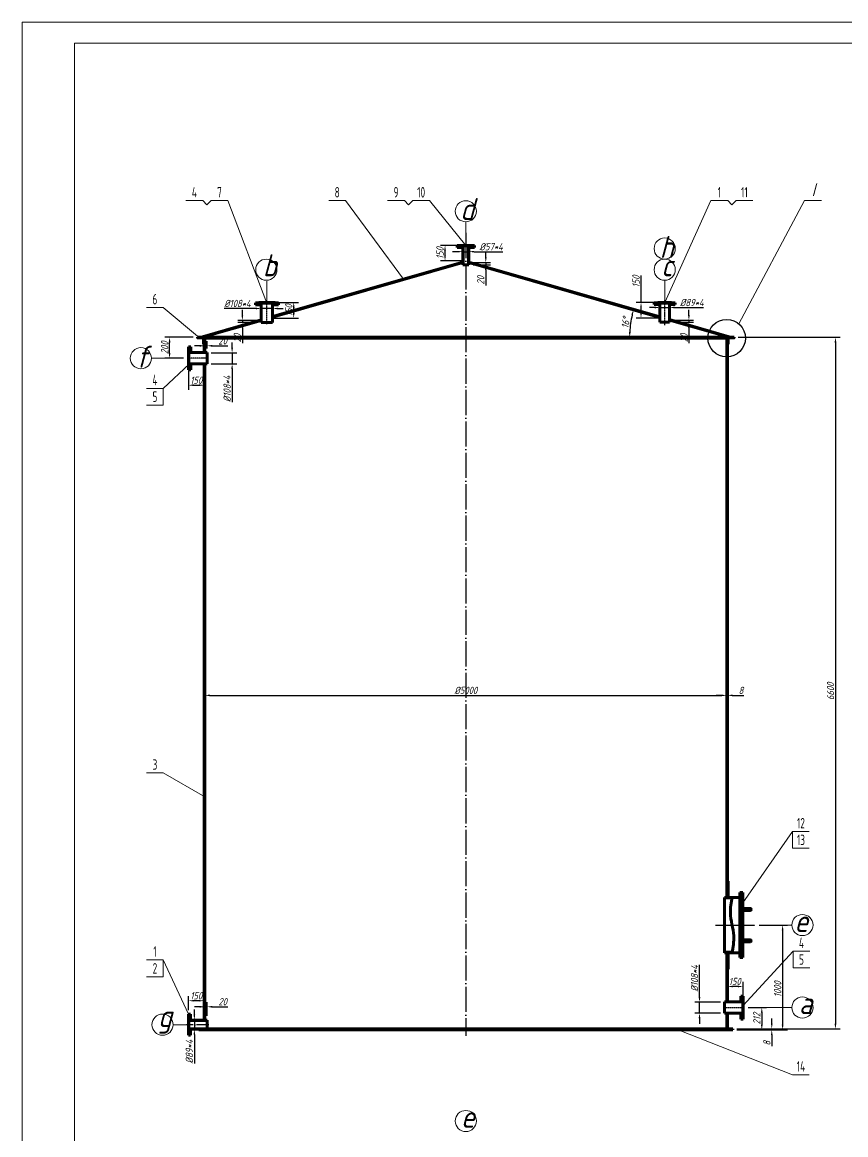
# Model space of a CAD drawing. Header units: millimetres. Extents: x -11680 to 200, y -200 to 16620.
# Drawn here: x -11680 to -3813, y 5991 to 16620 of the extents above; entities that cross this region are included whole.
import ezdxf
from ezdxf.enums import TextEntityAlignment as Align

# ---------------------------------------------------------------- set-up
doc = ezdxf.new("R2010")
doc.units = ezdxf.units.MM
for name, pattern in [('ACAD_ISO04W100', [30, 24, -3, 0, -3]), ('ACAD_ISO10W100', [18.7, 12, -3, 0.7, -3]), ('CENTER', [2, 1.25, -0.25, 0.25, -0.25])]:
    doc.linetypes.add(name, pattern=pattern)
doc.layers.add('4', color=1, linetype='CENTER')
doc.layers.add('点划线', color=1, linetype='ACAD_ISO04W100')
for name, color, linetype, lineweight in [('标注', 7, 'Continuous', 18), ('粗实线', 4, 'Continuous', 70), ('细实线', 7, 'Continuous', 18)]:
    doc.layers.add(name, color=color, linetype=linetype, lineweight=lineweight)
doc.styles.add('GB', font='gbeitc.shx', dxfattribs={"bigfont": 'gbcbig.shx'})
doc.styles.add('HGCAD', font='gbenor.shx', dxfattribs={"width": 0.75, "bigfont": 'gbcbig.shx'})
doc.dimstyles.new('GB$0', dxfattribs={"dimscale": 20, "dimtxt": 3.5, "dimasz": 2.5, "dimexe": 2.25, "dimexo": 2, "dimtad": 1, "dimdec": 0, "dimtxsty": 'GB', "dimcen": 2.5, "dimadec": 0, "dimazin": 0, "dimtfac": 1, "dimtdec": 0, "dimtmove": 0, "dimatfit": 3, "dimfxl": 0, "dimarcsym": 0})
doc.dimstyles.new('GB$2', dxfattribs={"dimscale": 20, "dimtxt": 3.5, "dimasz": 2.5, "dimexe": 2.25, "dimexo": 2, "dimtad": 1, "dimdec": 0, "dimtxsty": 'GB', "dimcen": 2.5, "dimadec": 0, "dimazin": 0, "dimtfac": 1, "dimtdec": 0, "dimtmove": 0, "dimatfit": 3, "dimfxl": 0, "dimarcsym": 0})

# ---------------------------------------------------------------- blocks, each defined once
blk = doc.blocks.new('*D5')
at = {"layer": 'Defpoints', "color": 0}
for p in [(-10091, 7271), (-9943, 7264), (-10091, 7142)]:
    blk.add_point(p, dxfattribs=at)
at = {"layer": '标注', "color": 0, "lineweight": -2}
for p, q in [((-10091, 7182), (-10091, 7316)), ((-9993, 7271), (-10041, 7271)), ((-9943, 7304), (-9943, 7316))]:
    blk.add_line(p, q, dxfattribs=at)
at = {"layer": '标注', "color": 0}
for points in [[(-10041, 7279), (-10041, 7263), (-10091, 7271)], [(-9993, 7279), (-9993, 7263), (-9943, 7271)]]:
    blk.add_solid(points, dxfattribs=at)
at = {"layer": '标注', "color": 0, "insert": (-10018, 7319), "char_height": 70, "attachment_point": 5, "style": 'GB'}
blk.add_mtext('150', dxfattribs=at)
blk = doc.blocks.new('HGCAD#HGTFTK~A1Z~HGCAD图框')
at = {"layer": '细实线', "color": 7}
blk.add_lwpolyline([(10, -10), (-584, -10), (-584, 831), (10, 831)], close=True, dxfattribs=at)
at = {"layer": '细实线', "color": 2}
blk.add_lwpolyline([(0, 0), (-559, 0), (-559, 821), (0, 821)], close=True, dxfattribs=at)
blk = doc.blocks.new('*D10')
at = {"layer": 'Defpoints', "color": 0, "ltscale": 20}
for p in [(-9935, 10189), (-4951, 10189), (-4951, 10189)]:
    blk.add_point(p, dxfattribs=at)
at = {"layer": '标注', "color": 0, "lineweight": -2, "ltscale": 20}
for p, q in [((-9935, 10229), (-9935, 10234)), ((-4951, 10229), (-4951, 10234)), ((-9885, 10189), (-5001, 10189))]:
    blk.add_line(p, q, dxfattribs=at)
at = {"layer": '标注', "color": 0, "ltscale": 20}
for points in [[(-9885, 10197), (-9885, 10180), (-9935, 10189)], [(-5001, 10197), (-5001, 10180), (-4951, 10189)]]:
    blk.add_solid(points, dxfattribs=at)
at = {"layer": '标注', "color": 0, "ltscale": 20, "insert": (-7443, 10236), "char_height": 70, "attachment_point": 5, "style": 'GB'}
blk.add_mtext('%%C5000', dxfattribs=at)
blk = doc.blocks.new('*D11')
at = {"layer": 'Defpoints', "color": 0, "ltscale": 20}
for p in [(-4951, 10189), (-4943, 10189), (-4943, 10189)]:
    blk.add_point(p, dxfattribs=at)
at = {"layer": '标注', "color": 0, "lineweight": -2, "ltscale": 20}
for p, q in [((-4951, 10229), (-4951, 10234)), ((-4943, 10229), (-4943, 10234)), ((-5001, 10189), (-5051, 10189)), ((-4951, 10189), (-4943, 10189)), ((-4893, 10189), (-4786, 10189))]:
    blk.add_line(p, q, dxfattribs=at)
at = {"layer": '标注', "color": 0, "ltscale": 20}
for points in [[(-5001, 10197), (-5001, 10180), (-4951, 10189)], [(-4893, 10197), (-4893, 10180), (-4943, 10189)]]:
    blk.add_solid(points, dxfattribs=at)
at = {"layer": '标注', "color": 0, "ltscale": 20, "insert": (-4814, 10236), "char_height": 70, "attachment_point": 5, "style": 'GB'}
blk.add_mtext('8', dxfattribs=at)
blk = doc.blocks.new('*D12')
at = {"layer": 'Defpoints', "color": 0, "ltscale": 20}
for p in [(-7414, 14323), (-5862, 13786), (-5588, 13799), (-9943, 13610), (-4943, 13610)]:
    blk.add_point(p, dxfattribs=at)
at = {"layer": '标注', "color": 0, "lineweight": -2, "ltscale": 20}
blk.add_arc((-4928, 13610), 950, 167.0152, 176.9848, dxfattribs=at)
at = {"layer": '标注', "color": 0, "ltscale": 20}
for points in [[(-5862, 13826), (-5846, 13821), (-5841, 13872)], [(-5868, 13660), (-5885, 13660), (-5878, 13610)]]:
    blk.add_solid(points, dxfattribs=at)
at = {"layer": '标注', "color": 0, "ltscale": 20, "insert": (-5916, 13749), "char_height": 70, "attachment_point": 5, "rotation": 82, "style": 'GB'}
blk.add_mtext('16°', dxfattribs=at)
blk = doc.blocks.new('*D13')
at = {"layer": 'Defpoints', "color": 0, "ltscale": 20}
for p in [(-5497, 13773), (-5497, 13753), (-5312, 13753)]:
    blk.add_point(p, dxfattribs=at)
at = {"layer": '标注', "color": 0, "lineweight": -2, "ltscale": 20}
for p, q in [((-5312, 13823), (-5312, 13873)), ((-5457, 13773), (-5267, 13773)), ((-5457, 13753), (-5267, 13753)), ((-5312, 13773), (-5312, 13753)), ((-5312, 13703), (-5312, 13555))]:
    blk.add_line(p, q, dxfattribs=at)
at = {"layer": '标注', "color": 0, "ltscale": 20}
for points in [[(-5320, 13823), (-5303, 13823), (-5312, 13773)], [(-5320, 13703), (-5303, 13703), (-5312, 13753)]]:
    blk.add_solid(points, dxfattribs=at)
at = {"layer": '标注', "color": 0, "ltscale": 20, "insert": (-5359, 13604), "char_height": 70, "attachment_point": 5, "rotation": 90, "style": 'GB'}
blk.add_mtext('20', dxfattribs=at)
blk = doc.blocks.new('*D14')
at = {"layer": 'Defpoints', "color": 0, "ltscale": 20}
for p in [(-5543, 13943), (-5769, 13794), (-5543, 13794)]:
    blk.add_point(p, dxfattribs=at)
at = {"layer": '标注', "color": 0, "lineweight": -2, "ltscale": 20}
for p, q in [((-5769, 13943), (-5769, 14201)), ((-5583, 13943), (-5814, 13943)), ((-5769, 13844), (-5769, 13893)), ((-5583, 13794), (-5814, 13794))]:
    blk.add_line(p, q, dxfattribs=at)
at = {"layer": '标注', "color": 0, "ltscale": 20}
for points in [[(-5777, 13893), (-5761, 13893), (-5769, 13943)], [(-5777, 13844), (-5761, 13844), (-5769, 13794)]]:
    blk.add_solid(points, dxfattribs=at)
at = {"layer": '标注', "color": 0, "ltscale": 20, "insert": (-5817, 14143), "char_height": 70, "attachment_point": 5, "rotation": 90, "style": 'GB'}
blk.add_mtext('150', dxfattribs=at)
blk = doc.blocks.new('*D15')
at = {"layer": 'Defpoints', "color": 0, "ltscale": 20}
for p in [(-5588, 13880), (-5497, 13895), (-5497, 13880)]:
    blk.add_point(p, dxfattribs=at)
at = {"layer": '标注', "color": 0, "lineweight": -2, "ltscale": 20}
for p, q in [((-5588, 13920), (-5588, 13940)), ((-5497, 13920), (-5497, 13940)), ((-5638, 13895), (-5688, 13895)), ((-5588, 13895), (-5497, 13895)), ((-5447, 13895), (-5171, 13895))]:
    blk.add_line(p, q, dxfattribs=at)
at = {"layer": '标注', "color": 0, "ltscale": 20}
for points in [[(-5638, 13903), (-5638, 13886), (-5588, 13895)], [(-5447, 13903), (-5447, 13886), (-5497, 13895)]]:
    blk.add_solid(points, dxfattribs=at)
at = {"layer": '标注', "color": 0, "ltscale": 20, "insert": (-5284, 13942), "char_height": 70, "attachment_point": 5, "style": 'GB'}
blk.add_mtext('%%C89*4', dxfattribs=at)
blk = doc.blocks.new('*D16')
at = {"layer": 'Defpoints', "color": 0, "ltscale": 20}
for p in [(-9577, 13751), (-9397, 13771), (-9397, 13751)]:
    blk.add_point(p, dxfattribs=at)
at = {"layer": '标注', "color": 0, "lineweight": -2, "ltscale": 20}
for p, q in [((-9577, 13821), (-9577, 13871)), ((-9437, 13771), (-9622, 13771)), ((-9437, 13751), (-9622, 13751)), ((-9577, 13771), (-9577, 13751)), ((-9577, 13701), (-9577, 13553))]:
    blk.add_line(p, q, dxfattribs=at)
at = {"layer": '标注', "color": 0, "ltscale": 20}
for points in [[(-9586, 13821), (-9569, 13821), (-9577, 13771)], [(-9586, 13701), (-9569, 13701), (-9577, 13751)]]:
    blk.add_solid(points, dxfattribs=at)
at = {"layer": '标注', "color": 0, "ltscale": 20, "insert": (-9625, 13602), "char_height": 70, "attachment_point": 5, "rotation": 90, "style": 'GB'}
blk.add_mtext('20', dxfattribs=at)
blk = doc.blocks.new('*D17')
at = {"layer": 'Defpoints', "color": 0, "ltscale": 20}
for p in [(-9343, 13943), (-9087, 13943), (-9343, 13793)]:
    blk.add_point(p, dxfattribs=at)
at = {"layer": '标注', "color": 0, "lineweight": -2, "ltscale": 20}
for p, q in [((-9303, 13943), (-9042, 13943)), ((-9087, 13843), (-9087, 13893)), ((-9303, 13793), (-9042, 13793))]:
    blk.add_line(p, q, dxfattribs=at)
at = {"layer": '标注', "color": 0, "ltscale": 20}
for points in [[(-9095, 13893), (-9078, 13893), (-9087, 13943)], [(-9095, 13843), (-9078, 13843), (-9087, 13793)]]:
    blk.add_solid(points, dxfattribs=at)
at = {"layer": '标注', "color": 0, "ltscale": 20, "insert": (-9134, 13868), "char_height": 70, "attachment_point": 5, "rotation": 90, "style": 'GB'}
blk.add_mtext('150', dxfattribs=at)
blk = doc.blocks.new('*D18')
at = {"layer": 'Defpoints', "color": 0, "ltscale": 20}
for p in [(-9397, 13885), (-9397, 13885), (-9289, 13885)]:
    blk.add_point(p, dxfattribs=at)
at = {"layer": '标注', "color": 0, "lineweight": -2, "ltscale": 20}
for p, q in [((-9397, 13925), (-9397, 13930)), ((-9289, 13925), (-9289, 13930)), ((-9447, 13885), (-9752, 13885)), ((-9289, 13885), (-9397, 13885)), ((-9239, 13885), (-9189, 13885))]:
    blk.add_line(p, q, dxfattribs=at)
at = {"layer": '标注', "color": 0, "ltscale": 20}
for points in [[(-9447, 13893), (-9447, 13877), (-9397, 13885)], [(-9239, 13893), (-9239, 13877), (-9289, 13885)]]:
    blk.add_solid(points, dxfattribs=at)
at = {"layer": '标注', "color": 0, "ltscale": 20, "insert": (-9625, 13933), "char_height": 70, "attachment_point": 5, "style": 'GB'}
blk.add_mtext('%%C108*4', dxfattribs=at)
blk = doc.blocks.new('*D19')
at = {"layer": 'Defpoints', "color": 0, "ltscale": 20}
for p in [(-7641, 14487), (-7443, 14487), (-7443, 14341)]:
    blk.add_point(p, dxfattribs=at)
at = {"layer": '标注', "color": 0, "lineweight": -2, "ltscale": 20}
for p, q in [((-7483, 14487), (-7686, 14487)), ((-7641, 14391), (-7641, 14437)), ((-7483, 14341), (-7686, 14341))]:
    blk.add_line(p, q, dxfattribs=at)
at = {"layer": '标注', "color": 0, "ltscale": 20}
for points in [[(-7650, 14437), (-7633, 14437), (-7641, 14487)], [(-7650, 14391), (-7633, 14391), (-7641, 14341)]]:
    blk.add_solid(points, dxfattribs=at)
at = {"layer": '标注', "color": 0, "ltscale": 20, "insert": (-7689, 14414), "char_height": 70, "attachment_point": 5, "rotation": 90, "style": 'GB'}
blk.add_mtext('150', dxfattribs=at)
blk = doc.blocks.new('*D20')
at = {"layer": 'Defpoints', "color": 0, "ltscale": 20}
for p in [(-7414, 14323), (-7414, 14303), (-7252, 14303)]:
    blk.add_point(p, dxfattribs=at)
at = {"layer": '标注', "color": 0, "lineweight": -2, "ltscale": 20}
for p, q in [((-7252, 14373), (-7252, 14423)), ((-7374, 14323), (-7207, 14323)), ((-7374, 14303), (-7207, 14303)), ((-7252, 14323), (-7252, 14303)), ((-7252, 14253), (-7252, 14105))]:
    blk.add_line(p, q, dxfattribs=at)
at = {"layer": '标注', "color": 0, "ltscale": 20}
for points in [[(-7260, 14373), (-7244, 14373), (-7252, 14323)], [(-7260, 14253), (-7244, 14253), (-7252, 14303)]]:
    blk.add_solid(points, dxfattribs=at)
at = {"layer": '标注', "color": 0, "ltscale": 20, "insert": (-7300, 14154), "char_height": 70, "attachment_point": 5, "rotation": 90, "style": 'GB'}
blk.add_mtext('20', dxfattribs=at)
blk = doc.blocks.new('*D21')
at = {"layer": 'Defpoints', "color": 0, "ltscale": 20}
for p in [(-7471, 14446), (-7414, 14446), (-7414, 14428)]:
    blk.add_point(p, dxfattribs=at)
at = {"layer": '标注', "color": 0, "lineweight": -2, "ltscale": 20}
for p, q in [((-7521, 14428), (-7571, 14428)), ((-7471, 14428), (-7414, 14428)), ((-7471, 14406), (-7471, 14383)), ((-7414, 14406), (-7414, 14383)), ((-7364, 14428), (-7088, 14428))]:
    blk.add_line(p, q, dxfattribs=at)
at = {"layer": '标注', "color": 0, "ltscale": 20}
for points in [[(-7521, 14436), (-7521, 14420), (-7471, 14428)], [(-7364, 14436), (-7364, 14420), (-7414, 14428)]]:
    blk.add_solid(points, dxfattribs=at)
at = {"layer": '标注', "color": 0, "ltscale": 20, "insert": (-7201, 14475), "char_height": 70, "attachment_point": 5, "style": 'GB'}
blk.add_mtext('%%C57*4', dxfattribs=at)
blk = doc.blocks.new('*D22')
at = {"layer": 'Defpoints', "color": 0, "ltscale": 20}
for p in [(-4880, 13610), (-4893, 7002), (-3912, 7002)]:
    blk.add_point(p, dxfattribs=at)
at = {"layer": '标注', "color": 0, "lineweight": -2, "ltscale": 20}
for p, q in [((-4840, 13610), (-3867, 13610)), ((-3912, 13560), (-3912, 7052)), ((-4853, 7002), (-3867, 7002))]:
    blk.add_line(p, q, dxfattribs=at)
at = {"layer": '标注', "color": 0, "ltscale": 20}
for points in [[(-3920, 13560), (-3903, 13560), (-3912, 13610)], [(-3920, 7052), (-3903, 7052), (-3912, 7002)]]:
    blk.add_solid(points, dxfattribs=at)
at = {"layer": '标注', "color": 0, "ltscale": 20, "insert": (-3959, 10227), "char_height": 70, "attachment_point": 5, "rotation": 90, "style": 'GB'}
blk.add_mtext('6600', dxfattribs=at)
blk = doc.blocks.new('*D23')
at = {"layer": 'Defpoints', "color": 0, "ltscale": 20}
for p in [(-4893, 6994), (-4855, 7002), (-4520, 6994)]:
    blk.add_point(p, dxfattribs=at)
at = {"layer": '标注', "color": 0, "lineweight": -2, "ltscale": 20}
for p, q in [((-4520, 7052), (-4520, 7102)), ((-4853, 6994), (-4475, 6994)), ((-4815, 7002), (-4475, 7002)), ((-4520, 7002), (-4520, 6994)), ((-4520, 6944), (-4520, 6837))]:
    blk.add_line(p, q, dxfattribs=at)
at = {"layer": '标注', "color": 0, "ltscale": 20}
for points in [[(-4528, 7052), (-4512, 7052), (-4520, 7002)], [(-4528, 6944), (-4512, 6944), (-4520, 6994)]]:
    blk.add_solid(points, dxfattribs=at)
at = {"layer": '标注', "color": 0, "ltscale": 20, "insert": (-4567, 6865), "char_height": 70, "attachment_point": 5, "rotation": 90, "style": 'GB'}
blk.add_mtext('8', dxfattribs=at)
blk = doc.blocks.new('*D24')
at = {"layer": 'Defpoints', "color": 0, "ltscale": 20}
for p in [(-4681, 7994), (-4853, 6994), (-4416, 6994)]:
    blk.add_point(p, dxfattribs=at)
at = {"layer": '标注', "color": 0, "lineweight": -2, "ltscale": 20}
for p, q in [((-4641, 7994), (-4371, 7994)), ((-4416, 7944), (-4416, 7044)), ((-4813, 6994), (-4371, 6994))]:
    blk.add_line(p, q, dxfattribs=at)
at = {"layer": '标注', "color": 0, "ltscale": 20}
for points in [[(-4425, 7944), (-4408, 7944), (-4416, 7994)], [(-4425, 7044), (-4408, 7044), (-4416, 6994)]]:
    blk.add_solid(points, dxfattribs=at)
at = {"layer": '标注', "color": 0, "ltscale": 20, "insert": (-4464, 7381), "char_height": 70, "attachment_point": 5, "rotation": 90, "style": 'GB'}
blk.add_mtext('1000', dxfattribs=at)
blk = doc.blocks.new('*D25')
at = {"layer": 'Defpoints', "color": 0, "ltscale": 20}
for p in [(-10028, 7087), (-10036, 6998), (-10028, 6998)]:
    blk.add_point(p, dxfattribs=at)
at = {"layer": '标注', "color": 0, "lineweight": -2, "ltscale": 20}
for p, q in [((-10036, 7137), (-10036, 7187)), ((-10068, 7087), (-10081, 7087)), ((-10036, 7087), (-10036, 6998)), ((-10068, 6998), (-10081, 6998)), ((-10036, 6948), (-10036, 6672))]:
    blk.add_line(p, q, dxfattribs=at)
at = {"layer": '标注', "color": 0, "ltscale": 20}
for points in [[(-10044, 7137), (-10028, 7137), (-10036, 7087)], [(-10044, 6948), (-10028, 6948), (-10036, 6998)]]:
    blk.add_solid(points, dxfattribs=at)
at = {"layer": '标注', "color": 0, "ltscale": 20, "insert": (-10084, 6785), "char_height": 70, "attachment_point": 5, "rotation": 90, "style": 'GB'}
blk.add_mtext('%%C89*4', dxfattribs=at)
blk = doc.blocks.new('*D26')
at = {"layer": 'Defpoints', "color": 0, "ltscale": 20}
for p in [(-9935, 7205), (-9915, 7213), (-9915, 7087)]:
    blk.add_point(p, dxfattribs=at)
at = {"layer": '标注', "color": 0, "lineweight": -2, "ltscale": 20}
for p, q in [((-9935, 7245), (-9935, 7258)), ((-9915, 7127), (-9915, 7258)), ((-9985, 7213), (-10035, 7213)), ((-9935, 7213), (-9915, 7213)), ((-9865, 7213), (-9717, 7213))]:
    blk.add_line(p, q, dxfattribs=at)
at = {"layer": '标注', "color": 0, "ltscale": 20}
for points in [[(-9985, 7222), (-9985, 7205), (-9935, 7213)], [(-9865, 7222), (-9865, 7205), (-9915, 7213)]]:
    blk.add_solid(points, dxfattribs=at)
at = {"layer": '标注', "color": 0, "ltscale": 20, "insert": (-9766, 7261), "char_height": 70, "attachment_point": 5, "style": 'GB'}
blk.add_mtext('20', dxfattribs=at)
blk = doc.blocks.new('*D27')
at = {"layer": 'Defpoints', "color": 0, "ltscale": 20}
for p in [(-10273, 13610), (-10006, 13610), (-10101, 13410)]:
    blk.add_point(p, dxfattribs=at)
at = {"layer": '标注', "color": 0, "lineweight": -2, "ltscale": 20}
for p, q in [((-10046, 13610), (-10318, 13610)), ((-10273, 13460), (-10273, 13560)), ((-10141, 13410), (-10318, 13410))]:
    blk.add_line(p, q, dxfattribs=at)
at = {"layer": '标注', "color": 0, "ltscale": 20}
for points in [[(-10281, 13560), (-10264, 13560), (-10273, 13610)], [(-10281, 13460), (-10264, 13460), (-10273, 13410)]]:
    blk.add_solid(points, dxfattribs=at)
at = {"layer": '标注', "color": 0, "ltscale": 20, "insert": (-10320, 13510), "char_height": 70, "attachment_point": 5, "rotation": 90, "style": 'GB'}
blk.add_mtext('200', dxfattribs=at)
blk = doc.blocks.new('*D28')
at = {"layer": 'Defpoints', "color": 0, "ltscale": 20}
for p in [(-10093, 13332), (-9943, 13332), (-9943, 13152)]:
    blk.add_point(p, dxfattribs=at)
at = {"layer": '标注', "color": 0, "lineweight": -2, "ltscale": 20}
for p, q in [((-10093, 13292), (-10093, 13107)), ((-9943, 13292), (-9943, 13107)), ((-10043, 13152), (-9993, 13152))]:
    blk.add_line(p, q, dxfattribs=at)
at = {"layer": '标注', "color": 0, "ltscale": 20}
for points in [[(-10043, 13161), (-10043, 13144), (-10093, 13152)], [(-9993, 13161), (-9993, 13144), (-9943, 13152)]]:
    blk.add_solid(points, dxfattribs=at)
at = {"layer": '标注', "color": 0, "ltscale": 20, "insert": (-10018, 13200), "char_height": 70, "attachment_point": 5, "style": 'GB'}
blk.add_mtext('150', dxfattribs=at)
blk = doc.blocks.new('*D29')
at = {"layer": 'Defpoints', "color": 0, "ltscale": 20}
for p in [(-9915, 13529), (-9935, 13464), (-9915, 13464)]:
    blk.add_point(p, dxfattribs=at)
at = {"layer": '标注', "color": 0, "lineweight": -2, "ltscale": 20}
for p, q in [((-9985, 13529), (-10035, 13529)), ((-9935, 13504), (-9935, 13574)), ((-9935, 13529), (-9915, 13529)), ((-9915, 13504), (-9915, 13574)), ((-9865, 13529), (-9717, 13529))]:
    blk.add_line(p, q, dxfattribs=at)
at = {"layer": '标注', "color": 0, "ltscale": 20}
for points in [[(-9985, 13537), (-9985, 13520), (-9935, 13529)], [(-9865, 13537), (-9865, 13520), (-9915, 13529)]]:
    blk.add_solid(points, dxfattribs=at)
at = {"layer": '标注', "color": 0, "ltscale": 20, "insert": (-9766, 13576), "char_height": 70, "attachment_point": 5, "style": 'GB'}
blk.add_mtext('20', dxfattribs=at)
blk = doc.blocks.new('*D30')
at = {"layer": 'Defpoints', "color": 0, "ltscale": 20}
for p in [(-9915, 13461), (-9675, 13461), (-9915, 13356)]:
    blk.add_point(p, dxfattribs=at)
at = {"layer": '标注', "color": 0, "lineweight": -2, "ltscale": 20}
for p, q in [((-9675, 13511), (-9675, 13561)), ((-9875, 13461), (-9630, 13461)), ((-9675, 13461), (-9675, 13356)), ((-9875, 13356), (-9630, 13356)), ((-9675, 13306), (-9675, 12990))]:
    blk.add_line(p, q, dxfattribs=at)
at = {"layer": '标注', "color": 0, "ltscale": 20}
for points in [[(-9684, 13511), (-9667, 13511), (-9675, 13461)], [(-9684, 13306), (-9667, 13306), (-9675, 13356)]]:
    blk.add_solid(points, dxfattribs=at)
at = {"layer": '标注', "color": 0, "ltscale": 20, "insert": (-9723, 13117), "char_height": 70, "attachment_point": 5, "rotation": 90, "style": 'GB'}
blk.add_mtext('%%C108*4', dxfattribs=at)
blk = doc.blocks.new('*D55')
at = {"layer": 'Defpoints', "color": 0, "ltscale": 20}
for p in [(-4943, 7407), (-4943, 7260), (-4793, 7261)]:
    blk.add_point(p, dxfattribs=at)
at = {"layer": '标注', "color": 0, "lineweight": -2, "ltscale": 20}
for p, q in [((-4943, 7300), (-4943, 7452)), ((-4793, 7301), (-4793, 7452)), ((-4843, 7407), (-4893, 7407))]:
    blk.add_line(p, q, dxfattribs=at)
at = {"layer": '标注', "color": 0, "ltscale": 20}
for points in [[(-4893, 7415), (-4893, 7399), (-4943, 7407)], [(-4843, 7415), (-4843, 7399), (-4793, 7407)]]:
    blk.add_solid(points, dxfattribs=at)
at = {"layer": '标注', "color": 0, "ltscale": 20, "insert": (-4874, 7455), "char_height": 70, "attachment_point": 5, "style": 'GB'}
blk.add_mtext('150', dxfattribs=at)
blk = doc.blocks.new('*D54')
at = {"layer": 'Defpoints', "color": 0, "ltscale": 20}
for p in [(-5210, 7257), (-4971, 7257), (-4971, 7152)]:
    blk.add_point(p, dxfattribs=at)
at = {"layer": '标注', "color": 0, "lineweight": -2, "ltscale": 20}
for p, q in [((-5210, 7307), (-5210, 7613)), ((-5011, 7257), (-5255, 7257)), ((-5210, 7152), (-5210, 7257)), ((-5011, 7152), (-5255, 7152)), ((-5210, 7102), (-5210, 7052))]:
    blk.add_line(p, q, dxfattribs=at)
at = {"layer": '标注', "color": 0, "ltscale": 20}
for points in [[(-5219, 7307), (-5202, 7307), (-5210, 7257)], [(-5219, 7102), (-5202, 7102), (-5210, 7152)]]:
    blk.add_solid(points, dxfattribs=at)
at = {"layer": '标注', "color": 0, "ltscale": 20, "insert": (-5258, 7485), "char_height": 70, "attachment_point": 5, "rotation": 90, "style": 'GB'}
blk.add_mtext('%%C108*4', dxfattribs=at)
blk = doc.blocks.new('*D56')
at = {"layer": 'Defpoints', "color": 0, "ltscale": 20}
for p in [(-4785, 7206), (-4772, 6994), (-4615, 6994)]:
    blk.add_point(p, dxfattribs=at)
at = {"layer": '标注', "color": 0, "lineweight": -2, "ltscale": 20}
for p, q in [((-4745, 7206), (-4570, 7206)), ((-4615, 7156), (-4615, 7044)), ((-4732, 6994), (-4570, 6994))]:
    blk.add_line(p, q, dxfattribs=at)
at = {"layer": '标注', "color": 0, "ltscale": 20}
for points in [[(-4624, 7156), (-4607, 7156), (-4615, 7206)], [(-4624, 7044), (-4607, 7044), (-4615, 6994)]]:
    blk.add_solid(points, dxfattribs=at)
at = {"layer": '标注', "color": 0, "ltscale": 20, "insert": (-4663, 7100), "char_height": 70, "attachment_point": 5, "rotation": 90, "style": 'GB'}
blk.add_mtext('212', dxfattribs=at)

msp = doc.modelspace()

# ---------------------------------------------------------------- hatches: boundary and pattern name
at = {"layer": '标注'}
h = msp.add_hatch(color=0, dxfattribs=at)
h.paths.add_polyline_path([(-10072.8, 7092.4), (-10067.5, 7087), (-10072.8, 7087)])
h.paths.add_polyline_path([(-10092, 7088), (-10087.8, 7088), (-10087.8, 7087), (-10087.8, 7083)])
h = msp.add_hatch(color=0, dxfattribs=at)
h.paths.add_polyline_path([(-10072.8, 6992.6), (-10067.5, 6998), (-10072.8, 6998)])
h.paths.add_polyline_path([(-10092, 6997), (-10087.8, 6997), (-10087.8, 6998), (-10087.8, 7002)])

# ---------------------------------------------------------------- linework, layer by layer
msp.add_circle((-4950.8, 13602), 179.5)
at = {"layer": '4'}
for p, q in [((-4836.1, 8286.5), (-4786.9, 8286.5)), ((-4804.3, 8144), (-4706.1, 8144)), ((-4727.8, 8163.8), (-4727.8, 8124.2)), ((-5056.7, 7994), (-4680.6, 7994)), ((-4802.9, 7844), (-4706.1, 7844)), ((-4727.8, 7824.2), (-4727.8, 7863.8)), ((-4836.1, 7701.5), (-4786.9, 7701.5))]:
    msp.add_line(p, q, dxfattribs=at)
at = {"layer": '标注', "color": 4, "ltscale": 20}
for p, q in [((-9956, 14915.5), (-10116, 14915.5)), ((-9716, 14915.5), (-9876, 14915.5)), ((-8591.6, 14915.5), (-8751.6, 14915.5)), ((-8029.3, 14915.5), (-8189.3, 14915.5)), ((-7789.3, 14915.5), (-7949.3, 14915.5)), ((-5101, 14915.5), (-4941, 14915.5)), ((-4861, 14915.5), (-4701, 14915.5)), ((-4206.1, 14915.5), (-4046.1, 14915.5)), ((-10332.4, 13893.8), (-10492.4, 13893.8)), ((-10332.4, 13122.2), (-10492.4, 13122.2)), ((-10332.4, 12962.2), (-10492.4, 12962.2)), ((-10332.4, 9447.7), (-10492.4, 9447.7)), ((-4321.4, 8887.6), (-4161.4, 8887.6)), ((-4321.4, 8727.6), (-4161.4, 8727.6)), ((-10332.4, 7660.6), (-10492.4, 7660.6)), ((-4316.4, 7744.9), (-4156.4, 7744.9)), ((-4316.4, 7584.9), (-4156.4, 7584.9)), ((-10332.4, 7500.6), (-10492.4, 7500.6)), ((-4321.4, 6564.2), (-4161.4, 6564.2))]:
    msp.add_line(p, q, dxfattribs=at)
at = {"layer": '标注', "ltscale": 20}
for p, q in [((-9916, 14875.5), (-9956, 14915.5)), ((-9876, 14915.5), (-9916, 14875.5)), ((-9342.8, 13937.6), (-9716, 14915.5)), ((-8037.6, 14166.8), (-8591.6, 14915.5)), ((-7989.3, 14875.5), (-8029.3, 14915.5)), ((-7949.3, 14915.5), (-7989.3, 14875.5)), ((-7442.8, 14487.4), (-7789.3, 14915.5)), ((-5542.8, 13942.6), (-5101, 14915.5)), ((-4941, 14915.5), (-4901, 14875.5)), ((-4901, 14875.5), (-4861, 14915.5)), ((-7442.8, 14606.9), (-7442.8, 14713.3)), ((-9342.8, 13957.3), (-9342.8, 14146.9)), ((-5542.8, 13965.2), (-5542.8, 14154.6)), ((-9987.3, 13604), (-10332.4, 13893.8)), ((-10317.6, 13410), (-10445.6, 13410)), ((-10081.8, 13355), (-10332.4, 13122.2)), ((-10332.4, 13122.2), (-10332.4, 12962.2)), ((-9934.8, 9218.1), (-10332.4, 9447.7)), ((-4797.8, 8207.2), (-4321.4, 8887.6)), ((-4321.4, 8887.6), (-4321.4, 8727.6)), ((-4540.4, 7994), (-4328.2, 7994)), ((-10090.8, 7142.5), (-10332.4, 7660.6)), ((-10332.4, 7660.6), (-10332.4, 7500.6)), ((-4792.8, 7224.5), (-4316.4, 7744.9)), ((-4316.4, 7744.9), (-4316.4, 7584.9)), ((-4570.5, 7206), (-4328.2, 7206)), ((-10111, 7042.5), (-10239, 7042.5)), ((-4321.4, 6564.2), (-5415.6, 6994))]:
    msp.add_line(p, q, dxfattribs=at)
at = {"layer": '标注', "color": 0, "linetype": 'ACAD_ISO10W100'}
for p, q in [((-10060.4, 7122.5), (-10103.1, 7122.5)), ((-10063.1, 6962.5), (-10100.2, 6962.5))]:
    msp.add_line(p, q, dxfattribs=at)
at = {"layer": '标注', "color": 0}
for p, q in [((-10087.8, 7083), (-10092, 7088)), ((-10087.8, 7087), (-10087.8, 7088)), ((-10067.5, 7087), (-10072.8, 7092.4))]:
    msp.add_line(p, q, dxfattribs=at)
at = {"layer": '标注', "ltscale": 20}
for centre in [(-7442.8, 14814.3), (-5542.8, 14457.7), (-9348.2, 14255.6), (-5542.8, 14255.6), (-10546.6, 13410), (-4227.1, 7994), (-4227.1, 7206), (-10340, 7042.5), (-7442.8, 6121.6)]:
    msp.add_circle(centre, 101, dxfattribs=at)
at = {"layer": '点划线', "color": 0, "ltscale": 10}
msp.add_line((-7442.8, 14606.9), (-7442.8, 6935.8), dxfattribs=at)
at = {"layer": '点划线', "color": 1, "linetype": 'ACAD_ISO10W100'}
for p, q in [((-7505.3, 14462.4), (-7505.3, 14490.4)), ((-7380.3, 14462.4), (-7380.3, 14490.4)), ((-9432.8, 13915.6), (-9432.8, 13945.6)), ((-9342.8, 13734.4), (-9342.8, 13957.3)), ((-9252.8, 13915.6), (-9252.8, 13945.6)), ((-5622.8, 13917.6), (-5622.8, 13945.6)), ((-5542.8, 13726.5), (-5542.8, 13965.2)), ((-5462.8, 13917.6), (-5462.8, 13945.6)), ((-10065.8, 13500), (-10095.8, 13500)), ((-9906.8, 13410), (-10100.8, 13410)), ((-10065.8, 13320), (-10095.8, 13320)), ((-4819.8, 7296), (-4789.8, 7296)), ((-4978.9, 7206), (-4784.8, 7206)), ((-4819.8, 7116), (-4789.8, 7116))]:
    msp.add_line(p, q, dxfattribs=at)
at = {"layer": '点划线', "color": 0, "ltscale": 5}
msp.add_line((-9896.5, 7042.5), (-10111, 7042.5), dxfattribs=at)
at = {"layer": '粗实线'}
for p, q in [((-7525.3, 14467.4), (-7525.3, 14485.4)), ((-7525.3, 14485.4), (-7492.3, 14485.4)), ((-7471.3, 14467.4), (-7525.3, 14467.4)), ((-7514.3, 14467.4), (-7514.3, 14485.4)), ((-7496.3, 14467.4), (-7496.3, 14485.4)), ((-7393.3, 14487.4), (-7492.3, 14487.4)), ((-7492.3, 14487.4), (-7492.3, 14485.4)), ((-7472.3, 14467.4), (-7472.3, 14487.4)), ((-7471.3, 14482.4), (-7471.3, 14303)), ((-7414.3, 14482.4), (-7471.3, 14482.4)), ((-7467.3, 14482.4), (-7467.3, 14303)), ((-7418.3, 14482.4), (-7418.3, 14303)), ((-7414.3, 14482.4), (-7414.3, 14303)), ((-7360.3, 14467.4), (-7414.3, 14467.4)), ((-7413.3, 14467.4), (-7413.3, 14487.4)), ((-7393.3, 14485.4), (-7393.3, 14487.4)), ((-7360.3, 14485.4), (-7393.3, 14485.4)), ((-7389.3, 14467.4), (-7389.3, 14485.4)), ((-7371.3, 14467.4), (-7371.3, 14485.4)), ((-7360.3, 14467.4), (-7360.3, 14485.4)), ((-7471.3, 14329.2), (-9288.8, 13808)), ((-7471.3, 14323), (-9288.8, 13801.8)), ((-7471.3, 14303), (-7414.3, 14303)), ((-7414.3, 14329.2), (-5588.3, 13805.6)), ((-7414.3, 14323), (-5588.3, 13799.4)), ((-9452.8, 13920.6), (-9452.8, 13940.6)), ((-9452.8, 13940.6), (-9420.8, 13940.6)), ((-9441.8, 13920.6), (-9441.8, 13940.6)), ((-9423.8, 13920.6), (-9423.8, 13940.6)), ((-9264.8, 13942.6), (-9420.8, 13942.6)), ((-9420.8, 13942.6), (-9420.8, 13940.6)), ((-9397.8, 13920.6), (-9397.8, 13942.6)), ((-9396.8, 13937.6), (-9396.8, 13750.8)), ((-9288.8, 13937.6), (-9396.8, 13937.6)), ((-9288.8, 13937.6), (-9288.8, 13750.8)), ((-9287.8, 13920.6), (-9287.8, 13942.6)), ((-9264.8, 13940.6), (-9264.8, 13942.6)), ((-9232.8, 13940.6), (-9264.8, 13940.6)), ((-9261.8, 13920.6), (-9261.8, 13940.6)), ((-9243.8, 13920.6), (-9243.8, 13940.6)), ((-9232.8, 13920.6), (-9232.8, 13940.6)), ((-5642.8, 13922.6), (-5642.8, 13940.6)), ((-5642.8, 13940.6), (-5608.8, 13940.6)), ((-5631.8, 13922.6), (-5631.8, 13940.6)), ((-5613.8, 13922.6), (-5613.8, 13940.6)), ((-5476.8, 13942.6), (-5608.8, 13942.6)), ((-5608.8, 13942.6), (-5608.8, 13940.6)), ((-5588.3, 13922.6), (-5588.3, 13942.6)), ((-5588.3, 13937.6), (-5588.3, 13753.3)), ((-5497.3, 13937.6), (-5588.3, 13937.6)), ((-5497.3, 13922.6), (-5497.3, 13942.6)), ((-5497.3, 13937.6), (-5497.3, 13753.3)), ((-5476.8, 13940.6), (-5476.8, 13942.6)), ((-5442.8, 13940.6), (-5476.8, 13940.6)), ((-5471.8, 13922.6), (-5471.8, 13940.6)), ((-5453.8, 13922.6), (-5453.8, 13940.6)), ((-5442.8, 13922.6), (-5442.8, 13940.6)), ((-9396.8, 13920.6), (-9452.8, 13920.6)), ((-9232.8, 13920.6), (-9288.8, 13920.6)), ((-5588.3, 13922.6), (-5642.8, 13922.6)), ((-5442.8, 13922.6), (-5497.3, 13922.6)), ((-9396.8, 13777.1), (-9959.5, 13615.7)), ((-9396.8, 13770.8), (-9957.8, 13610)), ((-9288.8, 13750.8), (-9396.8, 13750.8)), ((-5588.3, 13753.3), (-5497.3, 13753.3)), ((-5497.3, 13779.5), (-4926.2, 13615.7)), ((-5497.3, 13773.3), (-4927.8, 13610)), ((-9942.8, 13610), (-10005.8, 13610)), ((-10005.8, 13610), (-10005.8, 13606)), ((-9959.5, 13615.7), (-9957.8, 13610)), ((-9942.8, 13610), (-4942.8, 13610)), ((-9942.8, 13610), (-9942.8, 13510)), ((-9942.8, 13547), (-9942.8, 13610)), ((-4942.8, 13610), (-4879.8, 13610)), ((-4942.8, 13547), (-4942.8, 13610)), ((-4927.8, 13610), (-4926.2, 13615.7)), ((-4926.2, 13615.7), (-4927.8, 13610)), ((-4879.8, 13610), (-4879.8, 13606)), ((-10070.8, 13520), (-10090.8, 13520)), ((-10090.8, 13520), (-10090.8, 13488)), ((-10070.8, 13509), (-10090.8, 13509)), ((-10070.8, 13520), (-10070.8, 13464)), ((-10003.8, 13604), (-9955.8, 13604)), ((-9948.8, 13597), (-9948.8, 13549)), ((-9946.8, 13547), (-9942.8, 13547)), ((-9942.8, 13602), (-9942.8, 13464)), ((-9942.8, 13602), (-4942.8, 13602)), ((-9934.8, 13602), (-9934.8, 13464)), ((-4950.8, 13602), (-4950.8, 8259)), ((-4942.8, 13602), (-4942.8, 8259)), ((-4938.8, 13547), (-4942.8, 13547)), ((-4936.8, 13597), (-4936.8, 13549)), ((-4881.8, 13604), (-4929.8, 13604)), ((-10090.8, 13488), (-10092.8, 13488)), ((-10092.8, 13488), (-10092.8, 13332)), ((-10070.8, 13465), (-10092.8, 13465)), ((-10070.8, 13491), (-10090.8, 13491)), ((-10087.8, 13464), (-9914.8, 13464)), ((-10087.8, 13464), (-10087.8, 13356)), ((-9914.8, 13464), (-9914.8, 13356)), ((-10070.8, 13355), (-10092.8, 13355)), ((-10092.8, 13332), (-10090.8, 13332)), ((-10090.8, 13300), (-10090.8, 13332)), ((-10070.8, 13329), (-10090.8, 13329)), ((-10070.8, 13311), (-10090.8, 13311)), ((-10070.8, 13300), (-10090.8, 13300)), ((-10087.8, 13356), (-9914.8, 13356)), ((-10070.8, 13356), (-10070.8, 13300)), ((-9942.8, 13356), (-9942.8, 7087)), ((-9934.8, 13356), (-9934.8, 7087)), ((-4942.8, 8414), (-4936.8, 8414)), ((-4936.8, 8414), (-4936.8, 8259)), ((-4824.8, 8304), (-4824.8, 7684)), ((-4797.8, 8304), (-4824.8, 8304)), ((-4810.8, 8304), (-4810.8, 7684)), ((-4807.8, 8304), (-4807.8, 7684)), ((-4797.8, 8304), (-4797.8, 7684)), ((-4970.8, 8259), (-4970.8, 7729)), ((-4970.8, 8259), (-4970.8, 7729)), ((-4970.8, 8259), (-4824.8, 8259)), ((-4970.8, 8253), (-4899, 8253)), ((-4797.8, 8154), (-4727.8, 8154)), ((-4797.8, 8134), (-4727.8, 8134)), ((-4797.8, 7854), (-4727.8, 7854)), ((-4797.8, 7834), (-4727.8, 7834)), ((-4970.8, 7735), (-4896.8, 7735)), ((-4970.8, 7729), (-4824.8, 7729)), ((-4950.8, 7729), (-4950.8, 7260)), ((-4942.8, 7729), (-4942.8, 7260)), ((-4936.8, 7729), (-4936.8, 7574)), ((-4797.8, 7684), (-4824.8, 7684)), ((-4942.8, 7574), (-4936.8, 7574)), ((-4970.8, 7260), (-4970.8, 7152)), ((-4797.8, 7260), (-4970.8, 7260)), ((-4814.8, 7316), (-4794.8, 7316)), ((-4814.8, 7316), (-4814.8, 7260)), ((-4814.8, 7305), (-4794.8, 7305)), ((-4814.8, 7287), (-4794.8, 7287)), ((-4814.8, 7261), (-4792.8, 7261)), ((-4797.8, 7260), (-4797.8, 7152)), ((-4794.8, 7316), (-4794.8, 7284)), ((-4794.8, 7284), (-4792.8, 7284)), ((-4792.8, 7284), (-4792.8, 7128)), ((-10072.8, 7142.5), (-10090.8, 7142.5)), ((-10090.8, 7142.5), (-10090.8, 7108.5)), ((-10072.8, 7131.5), (-10090.8, 7131.5)), ((-10072.8, 7087), (-10072.8, 7142.5)), ((-4797.8, 7152), (-4970.8, 7152)), ((-4950.8, 7152), (-4950.8, 7002)), ((-4942.8, 7152), (-4942.8, 7002)), ((-4814.8, 7152), (-4814.8, 7096)), ((-4814.8, 7151), (-4792.8, 7151)), ((-4814.8, 7125), (-4794.8, 7125)), ((-4792.8, 7128), (-4794.8, 7128)), ((-4794.8, 7096), (-4794.8, 7128)), ((-10092.8, 6976.5), (-10092.8, 7108.5)), ((-10092.8, 7108.5), (-10090.8, 7108.5)), ((-10072.8, 7088), (-10092.8, 7088)), ((-10072.8, 7113.5), (-10090.8, 7113.5)), ((-9914.8, 7087), (-10087.8, 7087)), ((-10087.8, 6998), (-10087.8, 7087)), ((-9914.8, 7083), (-10087.8, 7083)), ((-9914.8, 7087), (-9914.8, 7002)), ((-4814.8, 7107), (-4794.8, 7107)), ((-4814.8, 7096), (-4794.8, 7096)), ((-10072.8, 6997), (-10092.8, 6997)), ((-10090.8, 6976.5), (-10092.8, 6976.5)), ((-10090.8, 6942.5), (-10090.8, 6976.5)), ((-10072.8, 6971.5), (-10090.8, 6971.5)), ((-10072.8, 6953.5), (-10090.8, 6953.5)), ((-10072.8, 6942.5), (-10090.8, 6942.5)), ((-9992.8, 7002), (-10087.8, 7002)), ((-9992.8, 6998), (-10087.8, 6998)), ((-10072.8, 6942.5), (-10072.8, 6998)), ((-9992.8, 7002), (-4892.8, 7002)), ((-9992.8, 7002), (-9992.8, 6994)), ((-9992.8, 6994), (-4892.8, 6994)), ((-4892.8, 7002), (-4892.8, 6994))]:
    msp.add_line(p, q, dxfattribs=at)
at = {"layer": '粗实线', "color": 0}
for p, q in [((-10092.8, 7092), (-10092.8, 7087)), ((-10092.8, 7087), (-10092.8, 6998))]:
    msp.add_line(p, q, dxfattribs=at)
at = {"layer": '粗实线'}
for centre, radius, start, end in [((-10003.8, 13606), 2, 180, 270), ((-4881.8, 13606), 2, 270, 0), ((-9955.8, 13597), 7, 0, 90), ((-9946.8, 13549), 2, 180, 270), ((-4938.8, 13549), 2, 270, 0), ((-4929.8, 13597), 7, 90, 180), ((-4727.8, 8144), 10, 270, 90), ((-4727.8, 7844), 10, 270, 90)]:
    msp.add_arc(centre, radius, start, end, dxfattribs=at)
msp.add_spline([(-4897.8, 8259), (-4915.4, 8110.8), (-4883.4, 7890.8), (-4897.8, 7729)], degree=3, dxfattribs=at)
at = {"layer": '细实线'}
msp.add_line((-4834.3, 13738.4), (-4206.1, 14915.5), dxfattribs=at)

# ---------------------------------------------------------------- block references
at = {"layer": '点划线', "ltscale": 20, "xscale": 20, "yscale": 20, "zscale": 20}
msp.add_blockref('HGCAD#HGTFTK~A1Z~HGCAD图框', (0, 0), dxfattribs=at)

# ---------------------------------------------------------------- texts
at = {"layer": '标注', "color": 3, "ltscale": 20, "style": 'HGCAD', "width": 0.75}
for s, p in [('4', (-10036, 14995.5)), ('7', (-9796, 14995.5)), ('8', (-8671.6, 14995.5)), ('9', (-8109.3, 14995.5)), ('10', (-7869.3, 14995.5)), ('1', (-5021, 14995.5)), ('11', (-4781, 14995.5)), ('6', (-10412.4, 13973.8)), ('4', (-10412.4, 13202.2)), ('5', (-10412.4, 13042.2)), ('3', (-10412.4, 9527.7)), ('12', (-4241.4, 8967.6)), ('13', (-4241.4, 8807.6)), ('4', (-4236.4, 7824.9)), ('1', (-10412.4, 7740.6)), ('5', (-4236.4, 7664.9)), ('2', (-10412.4, 7580.6)), ('14', (-4241.4, 6644.2))]:
    msp.add_text(s, height=100, dxfattribs=at).set_placement(p, align=Align.MIDDLE)
at = {"layer": '标注', "char_height": 210, "width": 2181.788, "attachment_point": 4, "style": 'GB'}
for s, insert in [('d', (-7496.1, 14835.1)), ('h', (-5589.9, 14473.3)), ('b', (-9381.3, 14297.7)), ('c', (-5575.9, 14297.7)), ('f', (-10591.6, 13424.5)), ('e', (-4303.7, 8033)), ('a', (-4260.3, 7248.1)), ('g', (-10382.4, 7093.1)), ('e', (-7488.6, 6163))]:
    msp.add_mtext(s, dxfattribs=dict(at, insert=insert))
at = {"layer": '细实线', "insert": (-4075.6, 15085.6), "char_height": 140, "width": 192.001, "attachment_point": 3, "style": 'GB'}
msp.add_mtext('Ⅰ', dxfattribs=at)

# ---------------------------------------------------------------- dimensions: what is measured, and where the dimension line sits
at = {"layer": '标注', "ltscale": 20}
for base, p1, p2, text, picture, middle in [((-7641.2, 14487.4), (-7442.8, 14340.7), (-7442.8, 14487.4), '150', '*D19', (-7688.7, 14414)), ((-9086.7, 13942.6), (-9342.8, 13793.1), (-9342.8, 13942.6), '150', '*D17', (-9134.2, 13867.8)), ((-10036.1, 6998), (-10028.2, 7087), (-10028.2, 6998), '%%C89*4', '*D25', (-10083.6, 6784.8))]:
    dim = msp.add_linear_dim(base=base, p1=p1, p2=p2, angle=90, text=text, dimstyle='GB$0', dxfattribs=at)
    dim.commit()
    dim.dimension.update_dxf_attribs({"geometry": picture, "text_midpoint": middle})
for base, p1, p2, text, picture, middle in [((-7414.3, 14428), (-7471.3, 14445.7), (-7414.3, 14445.7), '%%C57*4', '*D21', (-7201.2, 14475.5)), ((-9396.8, 13885.1), (-9288.8, 13885.1), (-9396.8, 13885.1), '%%C108*4', '*D18', (-9624.5, 13932.6)), ((-5497.3, 13894.6), (-5588.3, 13879.7), (-5497.3, 13879.7), '%%C89*4', '*D15', (-5284.2, 13942.1)), ((-4950.8, 10188.8), (-9934.8, 10188.8), (-4950.8, 10188.8), '%%C5000', '*D10', (-7442.8, 10236.3))]:
    dim = msp.add_linear_dim(base=base, p1=p1, p2=p2, text=text, dimstyle='GB$0', dxfattribs=at)
    dim.commit()
    dim.dimension.update_dxf_attribs({"geometry": picture, "text_midpoint": middle})
for base, p1, p2, picture, middle in [((-7252.1, 14303), (-7414.3, 14323), (-7414.3, 14303), '*D20', (-7299.6, 14154)), ((-10272.6, 13610), (-10100.8, 13410), (-10005.8, 13610), '*D27', (-10320.1, 13510)), ((-4615.5, 6994), (-4784.8, 7206), (-4771.9, 6994), '*D56', (-4663, 7100)), ((-4519.9, 6994), (-4855.1, 7002), (-4892.8, 6994), '*D23', (-4567.4, 6865.4))]:
    dim = msp.add_linear_dim(base=base, p1=p1, p2=p2, angle=90, dimstyle='GB$0', dxfattribs=at)
    dim.commit()
    dim.dimension.update_dxf_attribs({"geometry": picture, "text_midpoint": middle})
dim = msp.add_angular_dim_2l(base=(-5861.6, 13785.9), line1=((-9942.8, 13610), (-4942.8, 13610)), line2=((-7414.3, 14323), (-5588.3, 13799.4)), dimstyle='GB$2', dxfattribs=at)
dim.commit()
dim.dimension.update_dxf_attribs({"geometry": '*D12', "text_midpoint": (-5915.8, 13748.8)})
for base, p1, p2, text, picture, middle in [((-5769.2, 13794.4), (-5542.8, 13942.6), (-5542.8, 13794.4), '150', '*D14', (-5769.2, 14143.3)), ((-3911.6, 7002), (-4879.8, 13610), (-4892.8, 7002), '6600', '*D22', (-3911.6, 10227.3)), ((-9675.5, 13461.3), (-9914.8, 13356), (-9914.8, 13461.3), '%%C108*4', '*D30', (-9675.5, 13117.3)), ((-5210.2, 7257.3), (-4970.8, 7152), (-4970.8, 7257.3), '%%C108*4', '*D54', (-5210.2, 7485))]:
    dim = msp.add_linear_dim(base=base, p1=p1, p2=p2, angle=90, text=text, dimstyle='GB$0', dxfattribs=at)
    dim.commit()
    dim.dimension.update_dxf_attribs({"geometry": picture, "text_midpoint": middle, "dimtype": 160})
for p1, p2, distance, picture, middle in [((-9396.8, 13770.8), (-9396.8, 13750.8), -180.5, '*D16', (-9624.9, 13601.9)), ((-5497.3, 13773.3), (-5497.3, 13753.3), 185.6, '*D13', (-5359.2, 13604.3))]:
    dim = msp.add_aligned_dim(p1=p1, p2=p2, distance=distance, dimstyle='GB$0', dxfattribs=at)
    dim.commit()
    dim.dimension.update_dxf_attribs({"geometry": picture, "text_midpoint": middle})
for base, p1, p2, picture, middle in [((-9914.8, 13528.6), (-9934.8, 13464), (-9914.8, 13464), '*D29', (-9765.9, 13576.1)), ((-4942.8, 10188.8), (-4950.8, 10188.8), (-4942.8, 10188.8), '*D11', (-4814.3, 10236.3)), ((-9914.8, 7213.4), (-9934.8, 7205), (-9914.8, 7087), '*D26', (-9765.9, 7260.9))]:
    dim = msp.add_linear_dim(base=base, p1=p1, p2=p2, dimstyle='GB$0', dxfattribs=at)
    dim.commit()
    dim.dimension.update_dxf_attribs({"geometry": picture, "text_midpoint": middle})
dim = msp.add_linear_dim(base=(-9942.8, 13152.3), p1=(-10092.8, 13332), p2=(-9942.8, 13332), dimstyle='GB$0', dxfattribs=at)
dim.commit()
dim.dimension.update_dxf_attribs({"geometry": '*D28', "text_midpoint": (-10017.8, 13152.3), "dimtype": 160})
for base, p1, p2, angle, picture, middle in [((-4416.4, 6994), (-4680.6, 7994), (-4852.8, 6994), 90, '*D24', (-4416.4, 7381.3)), ((-4942.8, 7407.1), (-4792.8, 7261), (-4942.8, 7260), 180, '*D55', (-4874, 7407.1))]:
    dim = msp.add_linear_dim(base=base, p1=p1, p2=p2, angle=angle, dimstyle='GB$0', dxfattribs=at)
    dim.commit()
    dim.dimension.update_dxf_attribs({"geometry": picture, "text_midpoint": middle, "dimtype": 160})
at = {"layer": '标注', "color": 0}
dim = msp.add_linear_dim(base=(-10090.8, 7271.1), p1=(-9942.8, 7264.2), p2=(-10090.8, 7142.5), angle=180, text='150', dimstyle='GB$0', dxfattribs=at)
dim.commit()
dim.dimension.update_dxf_attribs({"geometry": '*D5', "text_midpoint": (-10017.5, 7271.1), "dimtype": 160})

doc.saveas('drawing.dxf')
